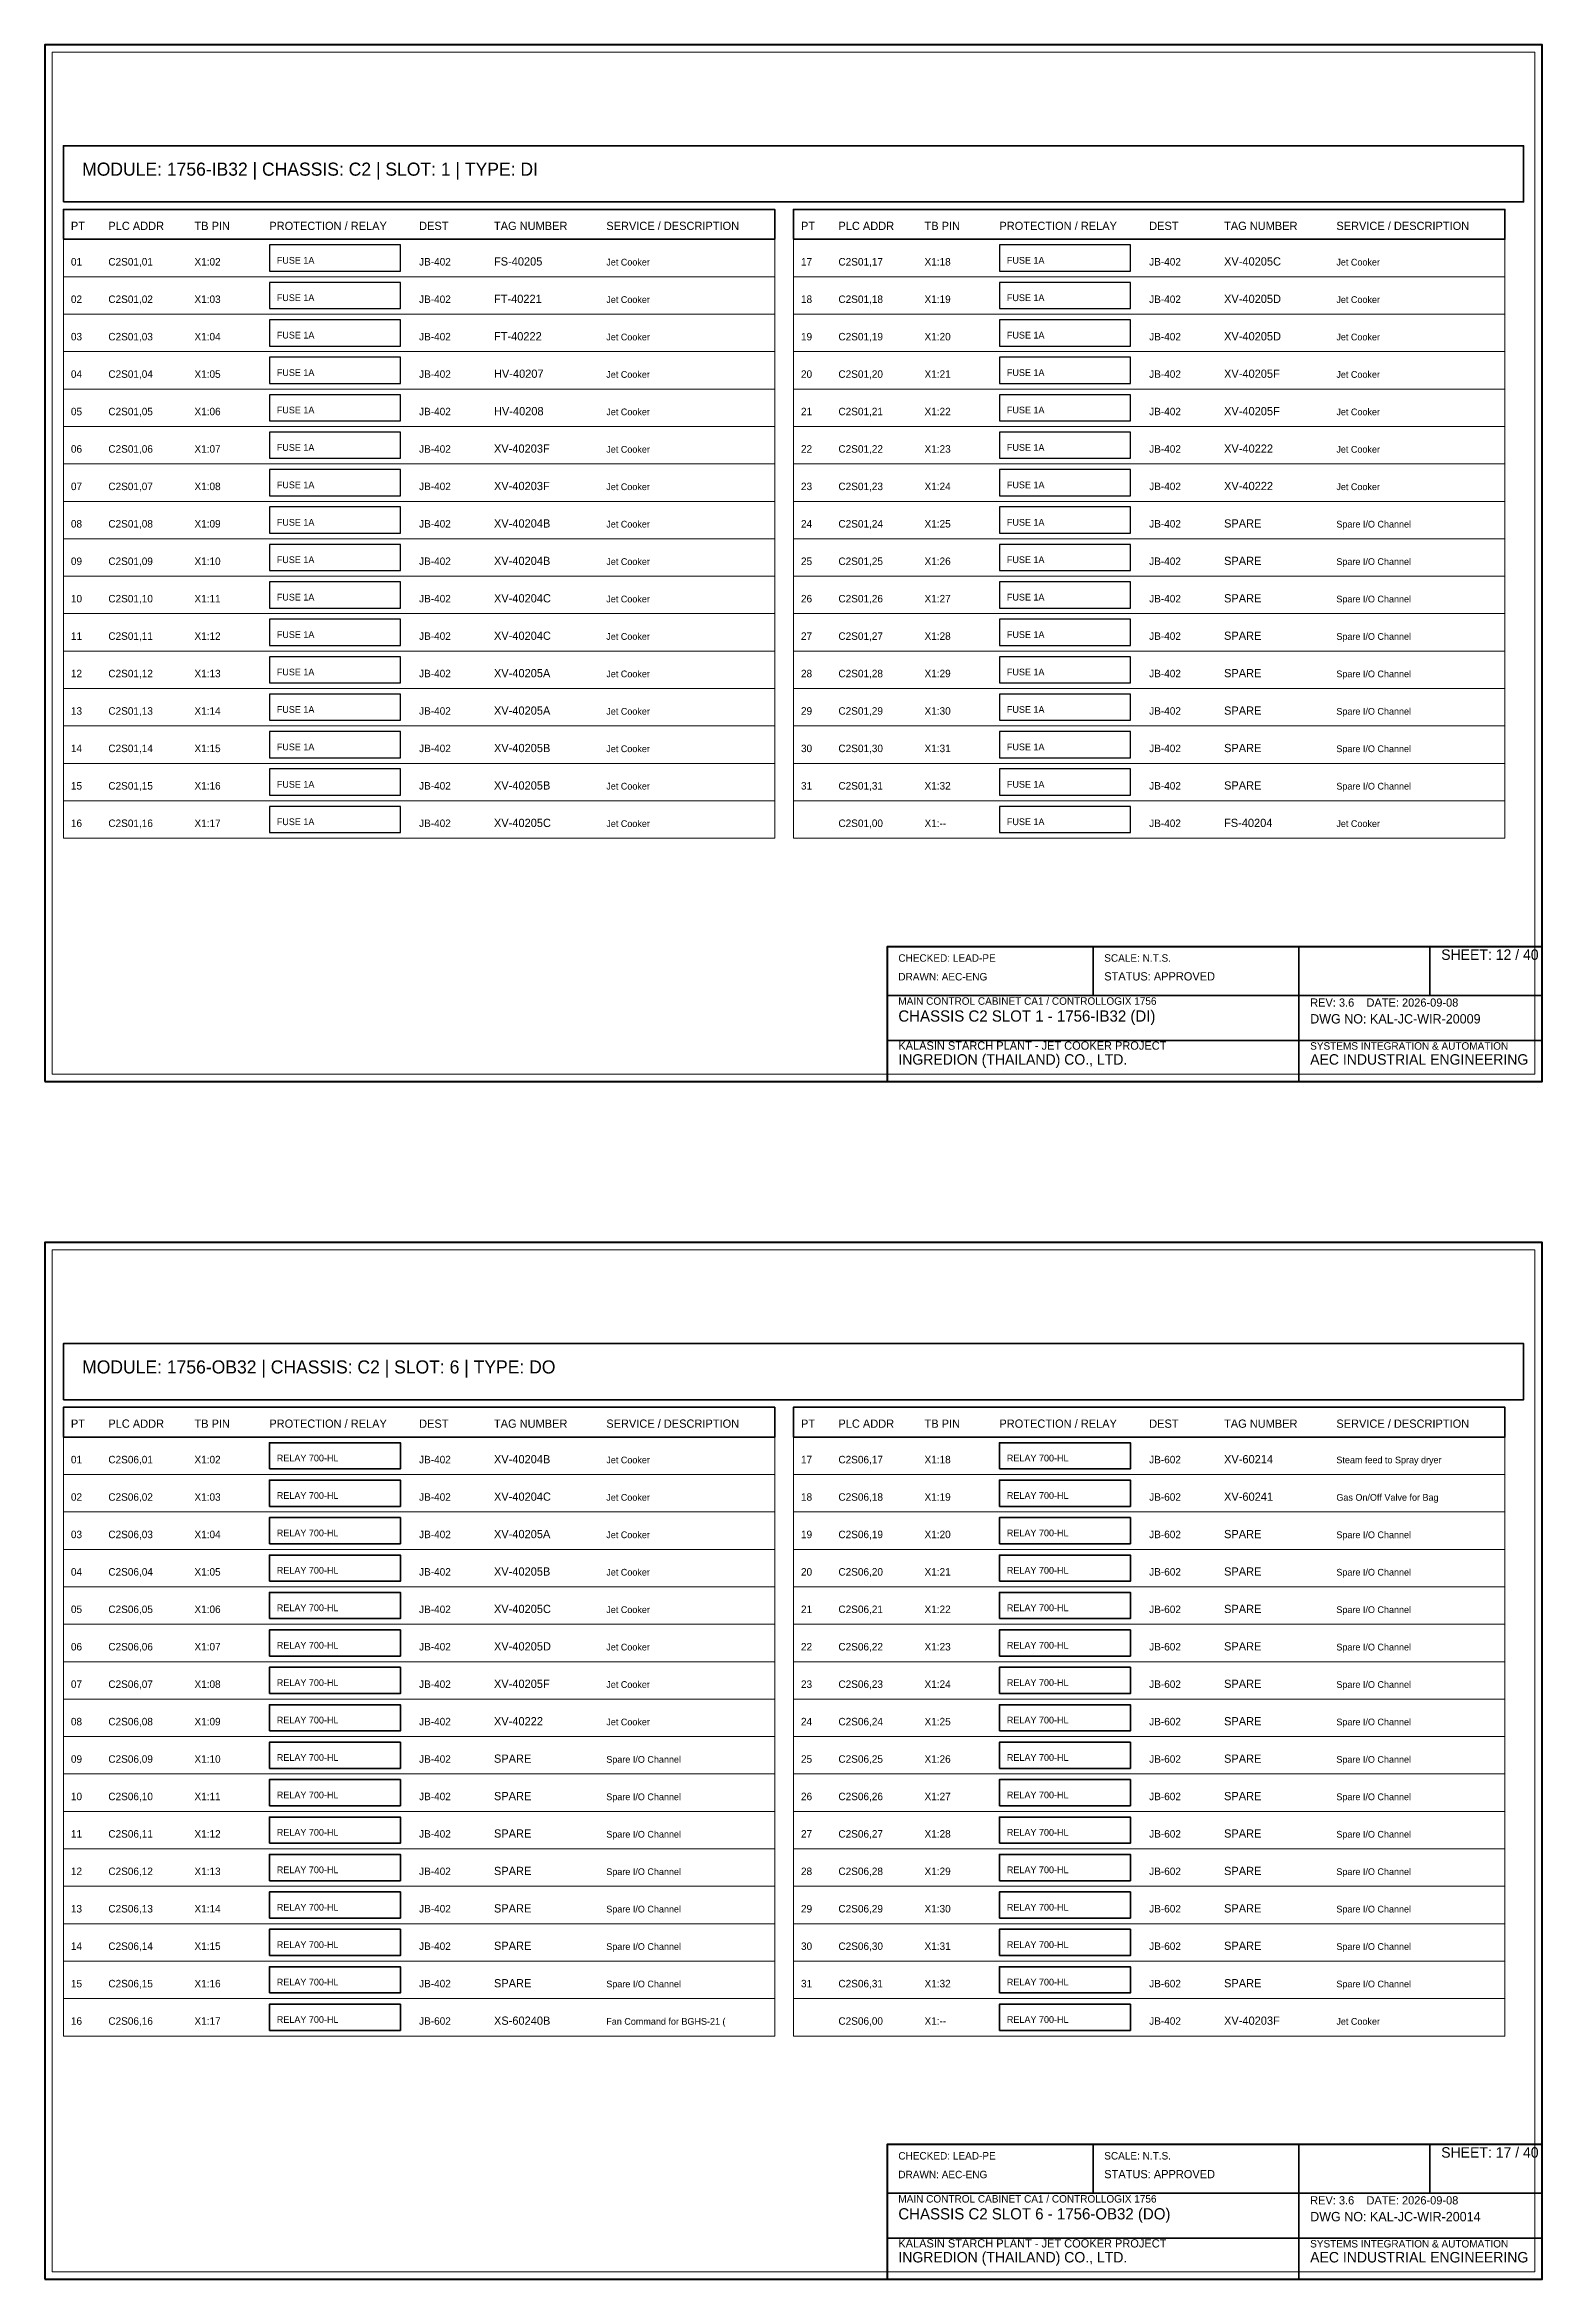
# Model space of a CAD drawing. Header units: millimetres. Extents: x 0 to 2200, y -2240 to 277.
# Drawn here: x 450 to 850, y -960 to -363 of the extents above; entities that cross this region are included whole.
import ezdxf

# ---------------------------------------------------------------- set-up
doc = ezdxf.new("R2010")
doc.units = ezdxf.units.MM
for name, color, linetype, lineweight in [('0_BORDER', 7, 'Continuous', 70), ('0_TITLE_BLOCK', 4, 'Continuous', 35), ('IE-CABLE', 6, 'Continuous', 25), ('IE-EQUIP', 2, 'Continuous', 35), ('IE-WIRE', 1, 'Continuous', 25), ('NOTATIONS', 8, 'Continuous', 18), ('RELAYS', 30, 'Continuous', 35), ('TER', 3, 'Continuous', 35), ('TEXTS', 7, 'Continuous', 25)]:
    doc.layers.add(name, color=color, linetype=linetype, lineweight=lineweight)

msp = doc.modelspace()

# ---------------------------------------------------------------- linework, layer by layer
at = {"layer": '0_BORDER'}
for points in [[(450, -640), (850, -640), (850, -363), (450, -363)], [(675, -640), (850, -640), (850, -604), (675, -604)], [(450, -960), (850, -960), (850, -683), (450, -683)], [(675, -960), (850, -960), (850, -924), (675, -924)]]:
    msp.add_lwpolyline(points, close=True, dxfattribs=at)
at = {"layer": '0_TITLE_BLOCK'}
for p, q in [((730, -617), (730, -604)), ((785, -617), (785, -604)), ((820, -617), (820, -604)), ((675, -617), (850, -617)), ((785, -640), (785, -617)), ((675, -629), (850, -629)), ((730, -937), (730, -924)), ((785, -937), (785, -924)), ((820, -937), (820, -924)), ((675, -937), (850, -937)), ((785, -960), (785, -937)), ((675, -949), (850, -949))]:
    msp.add_line(p, q, dxfattribs=at)
for points in [[(455, -415), (645, -415), (645, -407), (455, -407)], [(650, -415), (840, -415), (840, -407), (650, -407)], [(455, -735), (645, -735), (645, -727), (455, -727)], [(650, -735), (840, -735), (840, -727), (650, -727)]]:
    msp.add_lwpolyline(points, close=True, dxfattribs=at)
at = {"layer": 'IE-EQUIP'}
for points in [[(455, -405), (845, -405), (845, -390), (455, -390)], [(455, -725), (845, -725), (845, -710), (455, -710)]]:
    msp.add_lwpolyline(points, close=True, dxfattribs=at)
at = {"layer": 'IE-WIRE'}
for points in [[(510, -423.5), (545, -423.5), (545, -416.5), (510, -416.5)], [(705, -423.5), (740, -423.5), (740, -416.5), (705, -416.5)], [(510, -433.5), (545, -433.5), (545, -426.5), (510, -426.5)], [(705, -433.5), (740, -433.5), (740, -426.5), (705, -426.5)], [(510, -443.5), (545, -443.5), (545, -436.5), (510, -436.5)], [(705, -443.5), (740, -443.5), (740, -436.5), (705, -436.5)], [(510, -453.5), (545, -453.5), (545, -446.5), (510, -446.5)], [(705, -453.5), (740, -453.5), (740, -446.5), (705, -446.5)], [(510, -463.5), (545, -463.5), (545, -456.5), (510, -456.5)], [(705, -463.5), (740, -463.5), (740, -456.5), (705, -456.5)], [(510, -473.5), (545, -473.5), (545, -466.5), (510, -466.5)], [(705, -473.5), (740, -473.5), (740, -466.5), (705, -466.5)], [(510, -483.5), (545, -483.5), (545, -476.5), (510, -476.5)], [(705, -483.5), (740, -483.5), (740, -476.5), (705, -476.5)], [(510, -493.5), (545, -493.5), (545, -486.5), (510, -486.5)], [(705, -493.5), (740, -493.5), (740, -486.5), (705, -486.5)], [(510, -503.5), (545, -503.5), (545, -496.5), (510, -496.5)], [(705, -503.5), (740, -503.5), (740, -496.5), (705, -496.5)], [(510, -513.5), (545, -513.5), (545, -506.5), (510, -506.5)], [(705, -513.5), (740, -513.5), (740, -506.5), (705, -506.5)], [(510, -523.5), (545, -523.5), (545, -516.5), (510, -516.5)], [(705, -523.5), (740, -523.5), (740, -516.5), (705, -516.5)], [(510, -533.5), (545, -533.5), (545, -526.5), (510, -526.5)], [(705, -533.5), (740, -533.5), (740, -526.5), (705, -526.5)], [(510, -543.5), (545, -543.5), (545, -536.5), (510, -536.5)], [(705, -543.5), (740, -543.5), (740, -536.5), (705, -536.5)], [(510, -553.5), (545, -553.5), (545, -546.5), (510, -546.5)], [(705, -553.5), (740, -553.5), (740, -546.5), (705, -546.5)], [(510, -563.5), (545, -563.5), (545, -556.5), (510, -556.5)], [(705, -563.5), (740, -563.5), (740, -556.5), (705, -556.5)], [(510, -573.5), (545, -573.5), (545, -566.5), (510, -566.5)], [(705, -573.5), (740, -573.5), (740, -566.5), (705, -566.5)]]:
    msp.add_lwpolyline(points, close=True, dxfattribs=at)
at = {"layer": 'NOTATIONS'}
for points in [[(452, -638), (848, -638), (848, -365), (452, -365)], [(455, -425), (645, -425), (645, -415), (455, -415)], [(650, -425), (840, -425), (840, -415), (650, -415)], [(455, -435), (645, -435), (645, -425), (455, -425)], [(650, -435), (840, -435), (840, -425), (650, -425)], [(455, -445), (645, -445), (645, -435), (455, -435)], [(650, -445), (840, -445), (840, -435), (650, -435)], [(455, -455), (645, -455), (645, -445), (455, -445)], [(650, -455), (840, -455), (840, -445), (650, -445)], [(455, -465), (645, -465), (645, -455), (455, -455)], [(650, -465), (840, -465), (840, -455), (650, -455)], [(455, -475), (645, -475), (645, -465), (455, -465)], [(650, -475), (840, -475), (840, -465), (650, -465)], [(455, -485), (645, -485), (645, -475), (455, -475)], [(650, -485), (840, -485), (840, -475), (650, -475)], [(455, -495), (645, -495), (645, -485), (455, -485)], [(650, -495), (840, -495), (840, -485), (650, -485)], [(455, -505), (645, -505), (645, -495), (455, -495)], [(650, -505), (840, -505), (840, -495), (650, -495)], [(455, -515), (645, -515), (645, -505), (455, -505)], [(650, -515), (840, -515), (840, -505), (650, -505)], [(455, -525), (645, -525), (645, -515), (455, -515)], [(650, -525), (840, -525), (840, -515), (650, -515)], [(455, -535), (645, -535), (645, -525), (455, -525)], [(650, -535), (840, -535), (840, -525), (650, -525)], [(455, -545), (645, -545), (645, -535), (455, -535)], [(650, -545), (840, -545), (840, -535), (650, -535)], [(455, -555), (645, -555), (645, -545), (455, -545)], [(650, -555), (840, -555), (840, -545), (650, -545)], [(455, -565), (645, -565), (645, -555), (455, -555)], [(650, -565), (840, -565), (840, -555), (650, -555)], [(455, -575), (645, -575), (645, -565), (455, -565)], [(650, -575), (840, -575), (840, -565), (650, -565)], [(452, -958), (848, -958), (848, -685), (452, -685)], [(455, -745), (645, -745), (645, -735), (455, -735)], [(650, -745), (840, -745), (840, -735), (650, -735)], [(455, -755), (645, -755), (645, -745), (455, -745)], [(650, -755), (840, -755), (840, -745), (650, -745)], [(455, -765), (645, -765), (645, -755), (455, -755)], [(650, -765), (840, -765), (840, -755), (650, -755)], [(455, -775), (645, -775), (645, -765), (455, -765)], [(650, -775), (840, -775), (840, -765), (650, -765)], [(455, -785), (645, -785), (645, -775), (455, -775)], [(650, -785), (840, -785), (840, -775), (650, -775)], [(455, -795), (645, -795), (645, -785), (455, -785)], [(650, -795), (840, -795), (840, -785), (650, -785)], [(455, -805), (645, -805), (645, -795), (455, -795)], [(650, -805), (840, -805), (840, -795), (650, -795)], [(455, -815), (645, -815), (645, -805), (455, -805)], [(650, -815), (840, -815), (840, -805), (650, -805)], [(455, -825), (645, -825), (645, -815), (455, -815)], [(650, -825), (840, -825), (840, -815), (650, -815)], [(455, -835), (645, -835), (645, -825), (455, -825)], [(650, -835), (840, -835), (840, -825), (650, -825)], [(455, -845), (645, -845), (645, -835), (455, -835)], [(650, -845), (840, -845), (840, -835), (650, -835)], [(455, -855), (645, -855), (645, -845), (455, -845)], [(650, -855), (840, -855), (840, -845), (650, -845)], [(455, -865), (645, -865), (645, -855), (455, -855)], [(650, -865), (840, -865), (840, -855), (650, -855)], [(455, -875), (645, -875), (645, -865), (455, -865)], [(650, -875), (840, -875), (840, -865), (650, -865)], [(455, -885), (645, -885), (645, -875), (455, -875)], [(650, -885), (840, -885), (840, -875), (650, -875)], [(455, -895), (645, -895), (645, -885), (455, -885)], [(650, -895), (840, -895), (840, -885), (650, -885)]]:
    msp.add_lwpolyline(points, close=True, dxfattribs=at)
at = {"layer": 'RELAYS'}
for points in [[(510, -743.5), (545, -743.5), (545, -736.5), (510, -736.5)], [(705, -743.5), (740, -743.5), (740, -736.5), (705, -736.5)], [(510, -753.5), (545, -753.5), (545, -746.5), (510, -746.5)], [(705, -753.5), (740, -753.5), (740, -746.5), (705, -746.5)], [(510, -763.5), (545, -763.5), (545, -756.5), (510, -756.5)], [(705, -763.5), (740, -763.5), (740, -756.5), (705, -756.5)], [(510, -773.5), (545, -773.5), (545, -766.5), (510, -766.5)], [(705, -773.5), (740, -773.5), (740, -766.5), (705, -766.5)], [(510, -783.5), (545, -783.5), (545, -776.5), (510, -776.5)], [(705, -783.5), (740, -783.5), (740, -776.5), (705, -776.5)], [(510, -793.5), (545, -793.5), (545, -786.5), (510, -786.5)], [(705, -793.5), (740, -793.5), (740, -786.5), (705, -786.5)], [(510, -803.5), (545, -803.5), (545, -796.5), (510, -796.5)], [(705, -803.5), (740, -803.5), (740, -796.5), (705, -796.5)], [(510, -813.5), (545, -813.5), (545, -806.5), (510, -806.5)], [(705, -813.5), (740, -813.5), (740, -806.5), (705, -806.5)], [(510, -823.5), (545, -823.5), (545, -816.5), (510, -816.5)], [(705, -823.5), (740, -823.5), (740, -816.5), (705, -816.5)], [(510, -833.5), (545, -833.5), (545, -826.5), (510, -826.5)], [(705, -833.5), (740, -833.5), (740, -826.5), (705, -826.5)], [(510, -843.5), (545, -843.5), (545, -836.5), (510, -836.5)], [(705, -843.5), (740, -843.5), (740, -836.5), (705, -836.5)], [(510, -853.5), (545, -853.5), (545, -846.5), (510, -846.5)], [(705, -853.5), (740, -853.5), (740, -846.5), (705, -846.5)], [(510, -863.5), (545, -863.5), (545, -856.5), (510, -856.5)], [(705, -863.5), (740, -863.5), (740, -856.5), (705, -856.5)], [(510, -873.5), (545, -873.5), (545, -866.5), (510, -866.5)], [(705, -873.5), (740, -873.5), (740, -866.5), (705, -866.5)], [(510, -883.5), (545, -883.5), (545, -876.5), (510, -876.5)], [(705, -883.5), (740, -883.5), (740, -876.5), (705, -876.5)], [(510, -893.5), (545, -893.5), (545, -886.5), (510, -886.5)], [(705, -893.5), (740, -893.5), (740, -886.5), (705, -886.5)]]:
    msp.add_lwpolyline(points, close=True, dxfattribs=at)

# ---------------------------------------------------------------- texts
at = {"layer": '0_TITLE_BLOCK'}
for s, height, p in [('MODULE: 1756-IB32 | CHASSIS: C2 | SLOT: 1 | TYPE: DI', 3.5, (460, -398)), ('PT', 2.2, (457, -412.5)), ('PLC ADDR', 2.2, (467, -412.5)), ('TB PIN', 2.2, (490, -412.5)), ('PROTECTION / RELAY', 2.2, (510, -412.5)), ('DEST', 2.2, (550, -412.5)), ('TAG NUMBER', 2.2, (570, -412.5)), ('SERVICE / DESCRIPTION', 2.2, (600, -412.5)), ('PT', 2.2, (652, -412.5)), ('PLC ADDR', 2.2, (662, -412.5)), ('TB PIN', 2.2, (685, -412.5)), ('PROTECTION / RELAY', 2.2, (705, -412.5)), ('DEST', 2.2, (745, -412.5)), ('TAG NUMBER', 2.2, (765, -412.5)), ('SERVICE / DESCRIPTION', 2.2, (795, -412.5)), ('SHEET: 12 / 40', 2.8, (823, -607.5)), ('STATUS: APPROVED', 2.2, (733, -613)), ('CHASSIS C2 SLOT 1 - 1756-IB32 (DI)', 3, (678, -624)), ('INGREDION (THAILAND) CO., LTD.', 2.8, (678, -635.5)), ('AEC INDUSTRIAL ENGINEERING', 2.8, (788, -635.5)), ('MODULE: 1756-OB32 | CHASSIS: C2 | SLOT: 6 | TYPE: DO', 3.5, (460, -718)), ('PT', 2.2, (457, -732.5)), ('PLC ADDR', 2.2, (467, -732.5)), ('TB PIN', 2.2, (490, -732.5)), ('PROTECTION / RELAY', 2.2, (510, -732.5)), ('DEST', 2.2, (550, -732.5)), ('TAG NUMBER', 2.2, (570, -732.5)), ('SERVICE / DESCRIPTION', 2.2, (600, -732.5)), ('PT', 2.2, (652, -732.5)), ('PLC ADDR', 2.2, (662, -732.5)), ('TB PIN', 2.2, (685, -732.5)), ('PROTECTION / RELAY', 2.2, (705, -732.5)), ('DEST', 2.2, (745, -732.5)), ('TAG NUMBER', 2.2, (765, -732.5)), ('SERVICE / DESCRIPTION', 2.2, (795, -732.5)), ('SHEET: 17 / 40', 2.8, (823, -927.5)), ('STATUS: APPROVED', 2.2, (733, -933)), ('CHASSIS C2 SLOT 6 - 1756-OB32 (DO)', 3, (678, -944)), ('INGREDION (THAILAND) CO., LTD.', 2.8, (678, -955.5)), ('AEC INDUSTRIAL ENGINEERING', 2.8, (788, -955.5))]:
    msp.add_text(s, height=height, dxfattribs=at).set_placement(p)
at = {"layer": 'IE-CABLE'}
for s, p in [('JB-402', (550, -422)), ('JB-402', (745, -422)), ('JB-402', (550, -432)), ('JB-402', (745, -432)), ('JB-402', (550, -442)), ('JB-402', (745, -442)), ('JB-402', (550, -452)), ('JB-402', (745, -452)), ('JB-402', (550, -462)), ('JB-402', (745, -462)), ('JB-402', (550, -472)), ('JB-402', (745, -472)), ('JB-402', (550, -482)), ('JB-402', (745, -482)), ('JB-402', (550, -492)), ('JB-402', (745, -492)), ('JB-402', (550, -502)), ('JB-402', (745, -502)), ('JB-402', (550, -512)), ('JB-402', (745, -512)), ('JB-402', (550, -522)), ('JB-402', (745, -522)), ('JB-402', (550, -532)), ('JB-402', (745, -532)), ('JB-402', (550, -542)), ('JB-402', (745, -542)), ('JB-402', (550, -552)), ('JB-402', (745, -552)), ('JB-402', (550, -562)), ('JB-402', (745, -562)), ('JB-402', (550, -572)), ('JB-402', (745, -572)), ('JB-402', (550, -742)), ('JB-602', (745, -742)), ('JB-402', (550, -752)), ('JB-602', (745, -752)), ('JB-402', (550, -762)), ('JB-602', (745, -762)), ('JB-402', (550, -772)), ('JB-602', (745, -772)), ('JB-402', (550, -782)), ('JB-602', (745, -782)), ('JB-402', (550, -792)), ('JB-602', (745, -792)), ('JB-402', (550, -802)), ('JB-602', (745, -802)), ('JB-402', (550, -812)), ('JB-602', (745, -812)), ('JB-402', (550, -822)), ('JB-602', (745, -822)), ('JB-402', (550, -832)), ('JB-602', (745, -832)), ('JB-402', (550, -842)), ('JB-602', (745, -842)), ('JB-402', (550, -852)), ('JB-602', (745, -852)), ('JB-402', (550, -862)), ('JB-602', (745, -862)), ('JB-402', (550, -872)), ('JB-602', (745, -872)), ('JB-402', (550, -882)), ('JB-602', (745, -882)), ('JB-602', (550, -892)), ('JB-402', (745, -892))]:
    msp.add_text(s, height=2, dxfattribs=at).set_placement(p)
at = {"layer": 'IE-WIRE'}
for p in [(512, -421.5), (707, -421.5), (512, -431.5), (707, -431.5), (512, -441.5), (707, -441.5), (512, -451.5), (707, -451.5), (512, -461.5), (707, -461.5), (512, -471.5), (707, -471.5), (512, -481.5), (707, -481.5), (512, -491.5), (707, -491.5), (512, -501.5), (707, -501.5), (512, -511.5), (707, -511.5), (512, -521.5), (707, -521.5), (512, -531.5), (707, -531.5), (512, -541.5), (707, -541.5), (512, -551.5), (707, -551.5), (512, -561.5), (707, -561.5), (512, -571.5), (707, -571.5)]:
    msp.add_text('FUSE 1A', height=1.8, dxfattribs=at).set_placement(p)
at = {"layer": 'RELAYS'}
for p in [(512, -741.5), (707, -741.5), (512, -751.5), (707, -751.5), (512, -761.5), (707, -761.5), (512, -771.5), (707, -771.5), (512, -781.5), (707, -781.5), (512, -791.5), (707, -791.5), (512, -801.5), (707, -801.5), (512, -811.5), (707, -811.5), (512, -821.5), (707, -821.5), (512, -831.5), (707, -831.5), (512, -841.5), (707, -841.5), (512, -851.5), (707, -851.5), (512, -861.5), (707, -861.5), (512, -871.5), (707, -871.5), (512, -881.5), (707, -881.5), (512, -891.5), (707, -891.5)]:
    msp.add_text('RELAY 700-HL', height=1.8, dxfattribs=at).set_placement(p)
at = {"layer": 'TER'}
for s, p in [('X1:02', (490, -422)), ('X1:18', (685, -422)), ('X1:03', (490, -432)), ('X1:19', (685, -432)), ('X1:04', (490, -442)), ('X1:20', (685, -442)), ('X1:05', (490, -452)), ('X1:21', (685, -452)), ('X1:06', (490, -462)), ('X1:22', (685, -462)), ('X1:07', (490, -472)), ('X1:23', (685, -472)), ('X1:08', (490, -482)), ('X1:24', (685, -482)), ('X1:09', (490, -492)), ('X1:25', (685, -492)), ('X1:10', (490, -502)), ('X1:26', (685, -502)), ('X1:11', (490, -512)), ('X1:27', (685, -512)), ('X1:12', (490, -522)), ('X1:28', (685, -522)), ('X1:13', (490, -532)), ('X1:29', (685, -532)), ('X1:14', (490, -542)), ('X1:30', (685, -542)), ('X1:15', (490, -552)), ('X1:31', (685, -552)), ('X1:16', (490, -562)), ('X1:32', (685, -562)), ('X1:17', (490, -572)), ('X1:--', (685, -572)), ('X1:02', (490, -742)), ('X1:18', (685, -742)), ('X1:03', (490, -752)), ('X1:19', (685, -752)), ('X1:04', (490, -762)), ('X1:20', (685, -762)), ('X1:05', (490, -772)), ('X1:21', (685, -772)), ('X1:06', (490, -782)), ('X1:22', (685, -782)), ('X1:07', (490, -792)), ('X1:23', (685, -792)), ('X1:08', (490, -802)), ('X1:24', (685, -802)), ('X1:09', (490, -812)), ('X1:25', (685, -812)), ('X1:10', (490, -822)), ('X1:26', (685, -822)), ('X1:11', (490, -832)), ('X1:27', (685, -832)), ('X1:12', (490, -842)), ('X1:28', (685, -842)), ('X1:13', (490, -852)), ('X1:29', (685, -852)), ('X1:14', (490, -862)), ('X1:30', (685, -862)), ('X1:15', (490, -872)), ('X1:31', (685, -872)), ('X1:16', (490, -882)), ('X1:32', (685, -882)), ('X1:17', (490, -892)), ('X1:--', (685, -892))]:
    msp.add_text(s, height=2, dxfattribs=at).set_placement(p)
at = {"layer": 'TEXTS'}
for s, height, p in [('01', 2, (457, -422)), ('C2S01,01', 2, (467, -422)), ('FS-40205', 2.2, (570, -422)), ('Jet Cooker', 1.8, (600, -422)), ('17', 2, (652, -422)), ('C2S01,17', 2, (662, -422)), ('XV-40205C', 2.2, (765, -422)), ('Jet Cooker', 1.8, (795, -422)), ('FT-40221', 2.2, (570, -432)), ('XV-40205D', 2.2, (765, -432)), ('02', 2, (457, -432)), ('C2S01,02', 2, (467, -432)), ('Jet Cooker', 1.8, (600, -432)), ('18', 2, (652, -432)), ('C2S01,18', 2, (662, -432)), ('Jet Cooker', 1.8, (795, -432)), ('03', 2, (457, -442)), ('C2S01,03', 2, (467, -442)), ('FT-40222', 2.2, (570, -442)), ('Jet Cooker', 1.8, (600, -442)), ('19', 2, (652, -442)), ('C2S01,19', 2, (662, -442)), ('XV-40205D', 2.2, (765, -442)), ('Jet Cooker', 1.8, (795, -442)), ('04', 2, (457, -452)), ('C2S01,04', 2, (467, -452)), ('HV-40207', 2.2, (570, -452)), ('Jet Cooker', 1.8, (600, -452)), ('20', 2, (652, -452)), ('C2S01,20', 2, (662, -452)), ('XV-40205F', 2.2, (765, -452)), ('Jet Cooker', 1.8, (795, -452)), ('05', 2, (457, -462)), ('C2S01,05', 2, (467, -462)), ('HV-40208', 2.2, (570, -462)), ('Jet Cooker', 1.8, (600, -462)), ('21', 2, (652, -462)), ('C2S01,21', 2, (662, -462)), ('XV-40205F', 2.2, (765, -462)), ('Jet Cooker', 1.8, (795, -462)), ('06', 2, (457, -472)), ('C2S01,06', 2, (467, -472)), ('XV-40203F', 2.2, (570, -472)), ('Jet Cooker', 1.8, (600, -472)), ('22', 2, (652, -472)), ('C2S01,22', 2, (662, -472)), ('XV-40222', 2.2, (765, -472)), ('Jet Cooker', 1.8, (795, -472)), ('07', 2, (457, -482)), ('C2S01,07', 2, (467, -482)), ('XV-40203F', 2.2, (570, -482)), ('Jet Cooker', 1.8, (600, -482)), ('23', 2, (652, -482)), ('C2S01,23', 2, (662, -482)), ('XV-40222', 2.2, (765, -482)), ('Jet Cooker', 1.8, (795, -482)), ('08', 2, (457, -492)), ('C2S01,08', 2, (467, -492)), ('XV-40204B', 2.2, (570, -492)), ('Jet Cooker', 1.8, (600, -492)), ('24', 2, (652, -492)), ('C2S01,24', 2, (662, -492)), ('SPARE', 2.2, (765, -492)), ('Spare I/O Channel', 1.8, (795, -492)), ('09', 2, (457, -502)), ('C2S01,09', 2, (467, -502)), ('XV-40204B', 2.2, (570, -502)), ('Jet Cooker', 1.8, (600, -502)), ('25', 2, (652, -502)), ('C2S01,25', 2, (662, -502)), ('SPARE', 2.2, (765, -502)), ('Spare I/O Channel', 1.8, (795, -502)), ('10', 2, (457, -512)), ('C2S01,10', 2, (467, -512)), ('XV-40204C', 2.2, (570, -512)), ('Jet Cooker', 1.8, (600, -512)), ('26', 2, (652, -512)), ('C2S01,26', 2, (662, -512)), ('SPARE', 2.2, (765, -512)), ('Spare I/O Channel', 1.8, (795, -512)), ('11', 2, (457, -522)), ('C2S01,11', 2, (467, -522)), ('XV-40204C', 2.2, (570, -522)), ('Jet Cooker', 1.8, (600, -522)), ('27', 2, (652, -522)), ('C2S01,27', 2, (662, -522)), ('SPARE', 2.2, (765, -522)), ('Spare I/O Channel', 1.8, (795, -522)), ('12', 2, (457, -532)), ('C2S01,12', 2, (467, -532)), ('XV-40205A', 2.2, (570, -532)), ('Jet Cooker', 1.8, (600, -532)), ('28', 2, (652, -532)), ('C2S01,28', 2, (662, -532)), ('SPARE', 2.2, (765, -532)), ('Spare I/O Channel', 1.8, (795, -532)), ('13', 2, (457, -542)), ('C2S01,13', 2, (467, -542)), ('XV-40205A', 2.2, (570, -542)), ('Jet Cooker', 1.8, (600, -542)), ('29', 2, (652, -542)), ('C2S01,29', 2, (662, -542)), ('SPARE', 2.2, (765, -542)), ('Spare I/O Channel', 1.8, (795, -542)), ('14', 2, (457, -552)), ('C2S01,14', 2, (467, -552)), ('XV-40205B', 2.2, (570, -552)), ('Jet Cooker', 1.8, (600, -552)), ('30', 2, (652, -552)), ('C2S01,30', 2, (662, -552)), ('SPARE', 2.2, (765, -552)), ('Spare I/O Channel', 1.8, (795, -552)), ('15', 2, (457, -562)), ('C2S01,15', 2, (467, -562)), ('XV-40205B', 2.2, (570, -562)), ('Jet Cooker', 1.8, (600, -562)), ('31', 2, (652, -562)), ('C2S01,31', 2, (662, -562)), ('SPARE', 2.2, (765, -562)), ('Spare I/O Channel', 1.8, (795, -562)), ('16', 2, (457, -572)), ('C2S01,16', 2, (467, -572)), ('XV-40205C', 2.2, (570, -572)), ('Jet Cooker', 1.8, (600, -572)), ('C2S01,00', 2, (662, -572)), ('FS-40204', 2.2, (765, -572)), ('Jet Cooker', 1.8, (795, -572)), ('CHECKED: LEAD-PE', 2, (678, -608)), ('SCALE: N.T.S.', 2, (733, -608)), ('DRAWN: AEC-ENG', 2, (678, -613)), ('MAIN CONTROL CABINET CA1 / CONTROLLOGIX 1756', 2, (678, -619.5)), ('REV: 3.6    DATE: 2026-09-08', 2.2, (788, -620)), ('DWG NO: KAL-JC-WIR-20009', 2.5, (788, -624.5)), ('KALASIN STARCH PLANT - JET COOKER PROJECT', 2.2, (678, -631.5)), ('SYSTEMS INTEGRATION & AUTOMATION', 2, (788, -631.5)), ('01', 2, (457, -742)), ('C2S06,01', 2, (467, -742)), ('XV-40204B', 2.2, (570, -742)), ('Jet Cooker', 1.8, (600, -742)), ('17', 2, (652, -742)), ('C2S06,17', 2, (662, -742)), ('XV-60214', 2.2, (765, -742)), ('Steam feed to Spray dryer', 1.8, (795, -742)), ('02', 2, (457, -752)), ('C2S06,02', 2, (467, -752)), ('XV-40204C', 2.2, (570, -752)), ('Jet Cooker', 1.8, (600, -752)), ('18', 2, (652, -752)), ('C2S06,18', 2, (662, -752)), ('XV-60241', 2.2, (765, -752)), ('Gas On/Off Valve for Bag ', 1.8, (795, -752)), ('03', 2, (457, -762)), ('C2S06,03', 2, (467, -762)), ('XV-40205A', 2.2, (570, -762)), ('Jet Cooker', 1.8, (600, -762)), ('19', 2, (652, -762)), ('C2S06,19', 2, (662, -762)), ('SPARE', 2.2, (765, -762)), ('Spare I/O Channel', 1.8, (795, -762)), ('04', 2, (457, -772)), ('C2S06,04', 2, (467, -772)), ('XV-40205B', 2.2, (570, -772)), ('Jet Cooker', 1.8, (600, -772)), ('20', 2, (652, -772)), ('C2S06,20', 2, (662, -772)), ('SPARE', 2.2, (765, -772)), ('Spare I/O Channel', 1.8, (795, -772)), ('05', 2, (457, -782)), ('C2S06,05', 2, (467, -782)), ('XV-40205C', 2.2, (570, -782)), ('Jet Cooker', 1.8, (600, -782)), ('21', 2, (652, -782)), ('C2S06,21', 2, (662, -782)), ('SPARE', 2.2, (765, -782)), ('Spare I/O Channel', 1.8, (795, -782)), ('06', 2, (457, -792)), ('C2S06,06', 2, (467, -792)), ('XV-40205D', 2.2, (570, -792)), ('Jet Cooker', 1.8, (600, -792)), ('22', 2, (652, -792)), ('C2S06,22', 2, (662, -792)), ('SPARE', 2.2, (765, -792)), ('Spare I/O Channel', 1.8, (795, -792)), ('07', 2, (457, -802)), ('C2S06,07', 2, (467, -802)), ('XV-40205F', 2.2, (570, -802)), ('23', 2, (652, -802)), ('C2S06,23', 2, (662, -802)), ('SPARE', 2.2, (765, -802)), ('Jet Cooker', 1.8, (600, -802)), ('Spare I/O Channel', 1.8, (795, -802)), ('08', 2, (457, -812)), ('C2S06,08', 2, (467, -812)), ('XV-40222', 2.2, (570, -812)), ('Jet Cooker', 1.8, (600, -812)), ('24', 2, (652, -812)), ('C2S06,24', 2, (662, -812)), ('SPARE', 2.2, (765, -812)), ('Spare I/O Channel', 1.8, (795, -812)), ('09', 2, (457, -822)), ('C2S06,09', 2, (467, -822)), ('SPARE', 2.2, (570, -822)), ('Spare I/O Channel', 1.8, (600, -822)), ('25', 2, (652, -822)), ('C2S06,25', 2, (662, -822)), ('SPARE', 2.2, (765, -822)), ('Spare I/O Channel', 1.8, (795, -822)), ('SPARE', 2.2, (570, -832)), ('SPARE', 2.2, (765, -832)), ('10', 2, (457, -832)), ('C2S06,10', 2, (467, -832)), ('Spare I/O Channel', 1.8, (600, -832)), ('26', 2, (652, -832)), ('C2S06,26', 2, (662, -832)), ('Spare I/O Channel', 1.8, (795, -832)), ('11', 2, (457, -842)), ('C2S06,11', 2, (467, -842)), ('SPARE', 2.2, (570, -842)), ('Spare I/O Channel', 1.8, (600, -842)), ('27', 2, (652, -842)), ('C2S06,27', 2, (662, -842)), ('SPARE', 2.2, (765, -842)), ('Spare I/O Channel', 1.8, (795, -842)), ('12', 2, (457, -852)), ('C2S06,12', 2, (467, -852)), ('SPARE', 2.2, (570, -852)), ('Spare I/O Channel', 1.8, (600, -852)), ('28', 2, (652, -852)), ('C2S06,28', 2, (662, -852)), ('SPARE', 2.2, (765, -852)), ('Spare I/O Channel', 1.8, (795, -852)), ('13', 2, (457, -862)), ('C2S06,13', 2, (467, -862)), ('SPARE', 2.2, (570, -862)), ('Spare I/O Channel', 1.8, (600, -862)), ('29', 2, (652, -862)), ('C2S06,29', 2, (662, -862)), ('SPARE', 2.2, (765, -862)), ('Spare I/O Channel', 1.8, (795, -862)), ('14', 2, (457, -872)), ('C2S06,14', 2, (467, -872)), ('SPARE', 2.2, (570, -872)), ('Spare I/O Channel', 1.8, (600, -872)), ('30', 2, (652, -872)), ('C2S06,30', 2, (662, -872)), ('SPARE', 2.2, (765, -872)), ('Spare I/O Channel', 1.8, (795, -872)), ('15', 2, (457, -882)), ('C2S06,15', 2, (467, -882)), ('SPARE', 2.2, (570, -882)), ('Spare I/O Channel', 1.8, (600, -882)), ('31', 2, (652, -882)), ('C2S06,31', 2, (662, -882)), ('SPARE', 2.2, (765, -882)), ('Spare I/O Channel', 1.8, (795, -882)), ('16', 2, (457, -892)), ('C2S06,16', 2, (467, -892)), ('XS-60240B', 2.2, (570, -892)), ('Fan Command for BGHS-21 (', 1.8, (600, -892)), ('C2S06,00', 2, (662, -892)), ('XV-40203F', 2.2, (765, -892)), ('Jet Cooker', 1.8, (795, -892)), ('CHECKED: LEAD-PE', 2, (678, -928)), ('DRAWN: AEC-ENG', 2, (678, -933)), ('SCALE: N.T.S.', 2, (733, -928)), ('MAIN CONTROL CABINET CA1 / CONTROLLOGIX 1756', 2, (678, -939.5)), ('REV: 3.6    DATE: 2026-09-08', 2.2, (788, -940)), ('DWG NO: KAL-JC-WIR-20014', 2.5, (788, -944.5)), ('KALASIN STARCH PLANT - JET COOKER PROJECT', 2.2, (678, -951.5)), ('SYSTEMS INTEGRATION & AUTOMATION', 2, (788, -951.5))]:
    msp.add_text(s, height=height, dxfattribs=at).set_placement(p)

doc.saveas('drawing.dxf')
